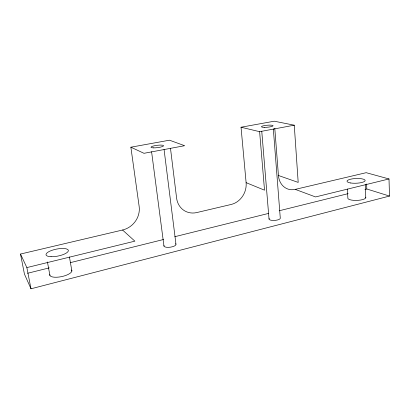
<?xml version="1.0" encoding="UTF-8"?>
<svg xmlns="http://www.w3.org/2000/svg" width="410" height="410" viewBox="0 0 410 410"><rect width="100%" height="100%" fill="white"/><g stroke="black" fill="none" stroke-linecap="round" stroke-linejoin="round"><path stroke-width="0.61" d="M130.872 147.2L143.987 153.304L184.643 145.699L169.489 140.2L130.872 147.2L139.149 206.42A20.674 19.167 -45.2 0 1 122.559 230.02L20.5 254.041L24.431 274.054L30.991 288.794L389.5 196.067L389.003 178.96L366.176 172.687L295.251 189.379A18.132 15.114 -70.7 0 1 278.431 175.48L274.782 128.227M27.537 273.28L49.287 267.879M70.412 262.631L163.621 239.481M174.803 236.703L268.632 213.395M279.195 210.771L348.167 193.638M364.946 189.471L366.812 189.005L389.5 196.067M20.5 254.041L26.86 267.587L134.864 241.157L122.559 230.02M389.003 178.96L315.541 196.938L295.251 189.379M170.493 148.379L176.597 198.102A19.465 17.471 -61.8 0 0 196.744 212.564L231.158 204.467A18.983 16.641 -66.1 0 0 246.113 182.66L241.034 127.228L259.617 131.677L294.262 125.193L298.193 182.414L278.431 175.48M241.034 127.228L274.244 121.206L294.262 125.193M246.113 182.66L264.522 190.178L259.617 131.677M26.86 267.587L30.991 288.794M47.427 261.959L49.938 275.53M69.423 256.926L71.878 271.005M151.582 151.726L163.954 246.061M164.051 149.424L175.962 244.181M261.749 131.174L269.027 218.986M273.332 128.919L280.286 218.212A5.643 1.789 -4.3 0 1 273.952 220.442A5.643 1.789 -4.3 0 1 269.221 218.509M347.429 189.025L347.87 198.425A9.02 2.578 -2.1 0 0 358.012 200.341A9.02 2.578 -2.1 0 0 365.74 197.154M366.617 183.987L366.812 189.005M365.254 184.577L365.776 197.825M175.583 243.699A6.083 2.076 -7.8 0 1 170.57 247.153A6.083 2.076 -7.8 0 1 164.015 245.508M71.653 270.031A11.275 3.864 -11.8 0 1 61.51 276.637A11.275 3.864 -11.8 0 1 49.805 274.526M51.055 256.711A11.377 3.557 -11.2 0 0 68.352 250.807A11.377 3.557 -11.2 0 0 52.157 250.254A11.377 3.557 -11.2 0 0 51.055 256.711M350.658 182.983A9.087 2.368 -2.4 0 0 365.105 180.789A9.087 2.368 -2.4 0 0 352.503 178.837A9.087 2.368 -2.4 0 0 350.658 182.983M264.322 127.361A5.873 1.01 -5 0 0 273.086 125.732A5.873 1.01 -5 0 0 264.291 125.614A5.873 1.01 -5 0 0 264.322 127.361M153.258 147.861A6.355 1.179 -6.9 0 0 163.513 145.95A6.355 1.179 -6.9 0 0 155.113 145.617A6.355 1.179 -6.9 0 0 153.258 147.861"/></g></svg>
